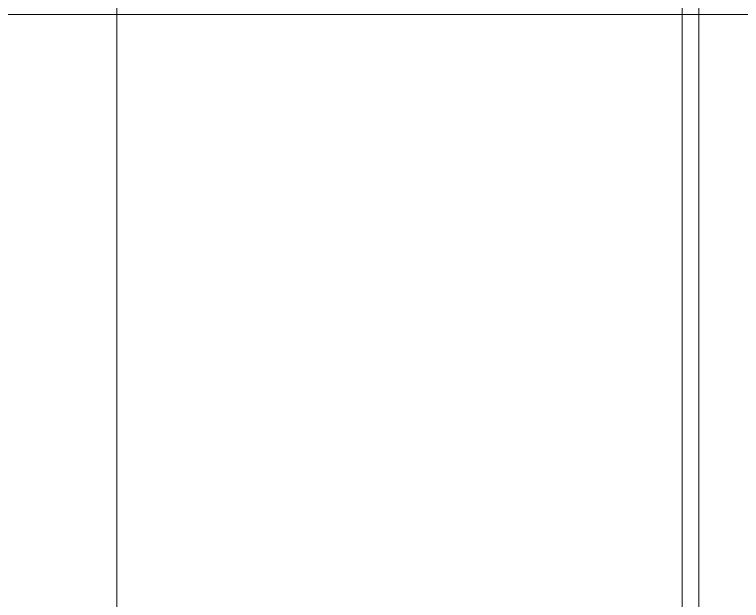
# Model space of a CAD drawing. Header units: metres. Extents: x -17822 to 152406, y -4219 to 19791.
# Drawn here: x 113888.2 to 113975.6, y 2657.7 to 2728.2 of the extents above; entities that cross this region are included whole.
import ezdxf
from ezdxf.xclip import XClip

# ---------------------------------------------------------------- set-up
doc = ezdxf.new("R2010")
doc.units = ezdxf.units.M
doc.header["$LTSCALE"] = 100
doc.header["$MEASUREMENT"] = 0
doc.header["$XCLIPFRAME"] = 0
doc.layers.get('0').update_dxf_attribs({"color": 9, "lineweight": 9})
for name, color, linetype, lineweight in [('04', 9, 'Continuous', 9), ('06B', 9, 'Continuous', 9), ('06D', 9, 'Continuous', 9), ('40M', 9, 'Continuous', 9)]:
    doc.layers.add(name, color=color, linetype=linetype, lineweight=lineweight)

# ---------------------------------------------------------------- blocks, each defined once
blk = doc.blocks.new('p-araba-polo')
blk.add_open_spline([(3.81742, 0.64441), (3.8199, 0.63799), (3.82486, 0.62513), (3.83179, 0.60561), (3.83837, 0.5859), (3.84459, 0.566), (3.85047, 0.54593), (3.85602, 0.52571), (3.86125, 0.50535), (3.86618, 0.48486), (3.87081, 0.46426), (3.87516, 0.44355), (3.87923, 0.42276), (3.88305, 0.40188), (3.88661, 0.38093), (3.88992, 0.35993), (3.893, 0.33887), (3.89585, 0.31777), (3.89848, 0.29664), (3.9009, 0.27548), (3.90311, 0.2543), (3.90512, 0.2331), (3.90693, 0.21189), (3.90856, 0.19068), (3.91, 0.16947), (3.91126, 0.14826), (3.91235, 0.12705), (3.91326, 0.10585), (3.914, 0.08466), (3.91457, 0.06349), (3.91498, 0.04232), (3.91523, 0.02116), (3.91526, 0.00705), (3.91528, 0)], degree=3, knots=[0, 0, 0, 0, 0.031503, 0.063111, 0.094824, 0.126637, 0.158547, 0.190546, 0.222628, 0.254786, 0.287011, 0.319297, 0.351636, 0.384021, 0.416445, 0.448899, 0.481372, 0.513858, 0.546357, 0.578861, 0.611362, 0.643854, 0.676332, 0.708795, 0.741239, 0.773662, 0.806063, 0.838441, 0.870794, 0.903125, 0.935433, 0.967723, 1, 1, 1, 1])
at = {"layer": '40M'}
blk.add_lwpolyline([(3.81723, -0.64476, 0.152071), (3.81723, 0.64477, 0.097947), (3.77986, 0.71363, 0.131733), (3.74386, 0.73915, 0.129735), (3.6894, 0.74442, -0.54352), (3.68129, 0.75337, 0.153109), (3.55213, 0.79808), (3.43483, 0.80752), (3.30181, 0.81191), (3.14351, 0.8134), (2.9894, 0.81044), (2.92421, 0.80211), (2.89385, 0.80079), (2.4946, 0.81709), (1.46228, 0.81709)], format="xyb", dxfattribs=at)
blk = doc.blocks.new('pergolecatikati_krtrevizegorunus')
at = {"layer": '06B'}
blk.add_lwpolyline([(-30, 630), (-30, 560), (-800, 560), (-800, 630)], close=True, dxfattribs=at)
blk = doc.blocks.new('p-cati_vw')
at = {"layer": '06D'}
for points in [[(555.512, -2510.001), (555.512, -2260.001), (55.512, -2260.001), (55.512, -2510.001)], [(1055.512, -2510.001), (1055.512, -2260.001), (555.512, -2260.001), (555.512, -2510.001)], [(555.512, -2760.001), (555.512, -2510.001), (55.512, -2510.001), (55.512, -2760.001)], [(1055.512, -2760.001), (1055.512, -2510.001), (555.512, -2510.001), (555.512, -2760.001)]]:
    blk.add_lwpolyline(points, close=True, dxfattribs=at)
at = {"layer": '04'}
ref = blk.add_blockref('p-araba-polo', (1015.754, -2639.815), dxfattribs=dict(at, xscale=-100, yscale=100, zscale=100, rotation=1.082915e-10))
XClip(ref).set_block_clipping_path([(-0.0924763951, -0.9835002962), (4.0650970395, 0.9845199444)])
at = {"layer": '06B', "rotation": 1.082915e-10}
blk.add_blockref('pergolecatikati_krtrevizegorunus', (890.512, -3137.997), dxfattribs=at)

msp = doc.modelspace()

# ---------------------------------------------------------------- block references
at = {"layer": '06D', "rotation": 269.9999999998917}
msp.add_blockref('p-cati_vw', (116478.492, 3283.682), dxfattribs=at)

doc.saveas('drawing.dxf')
